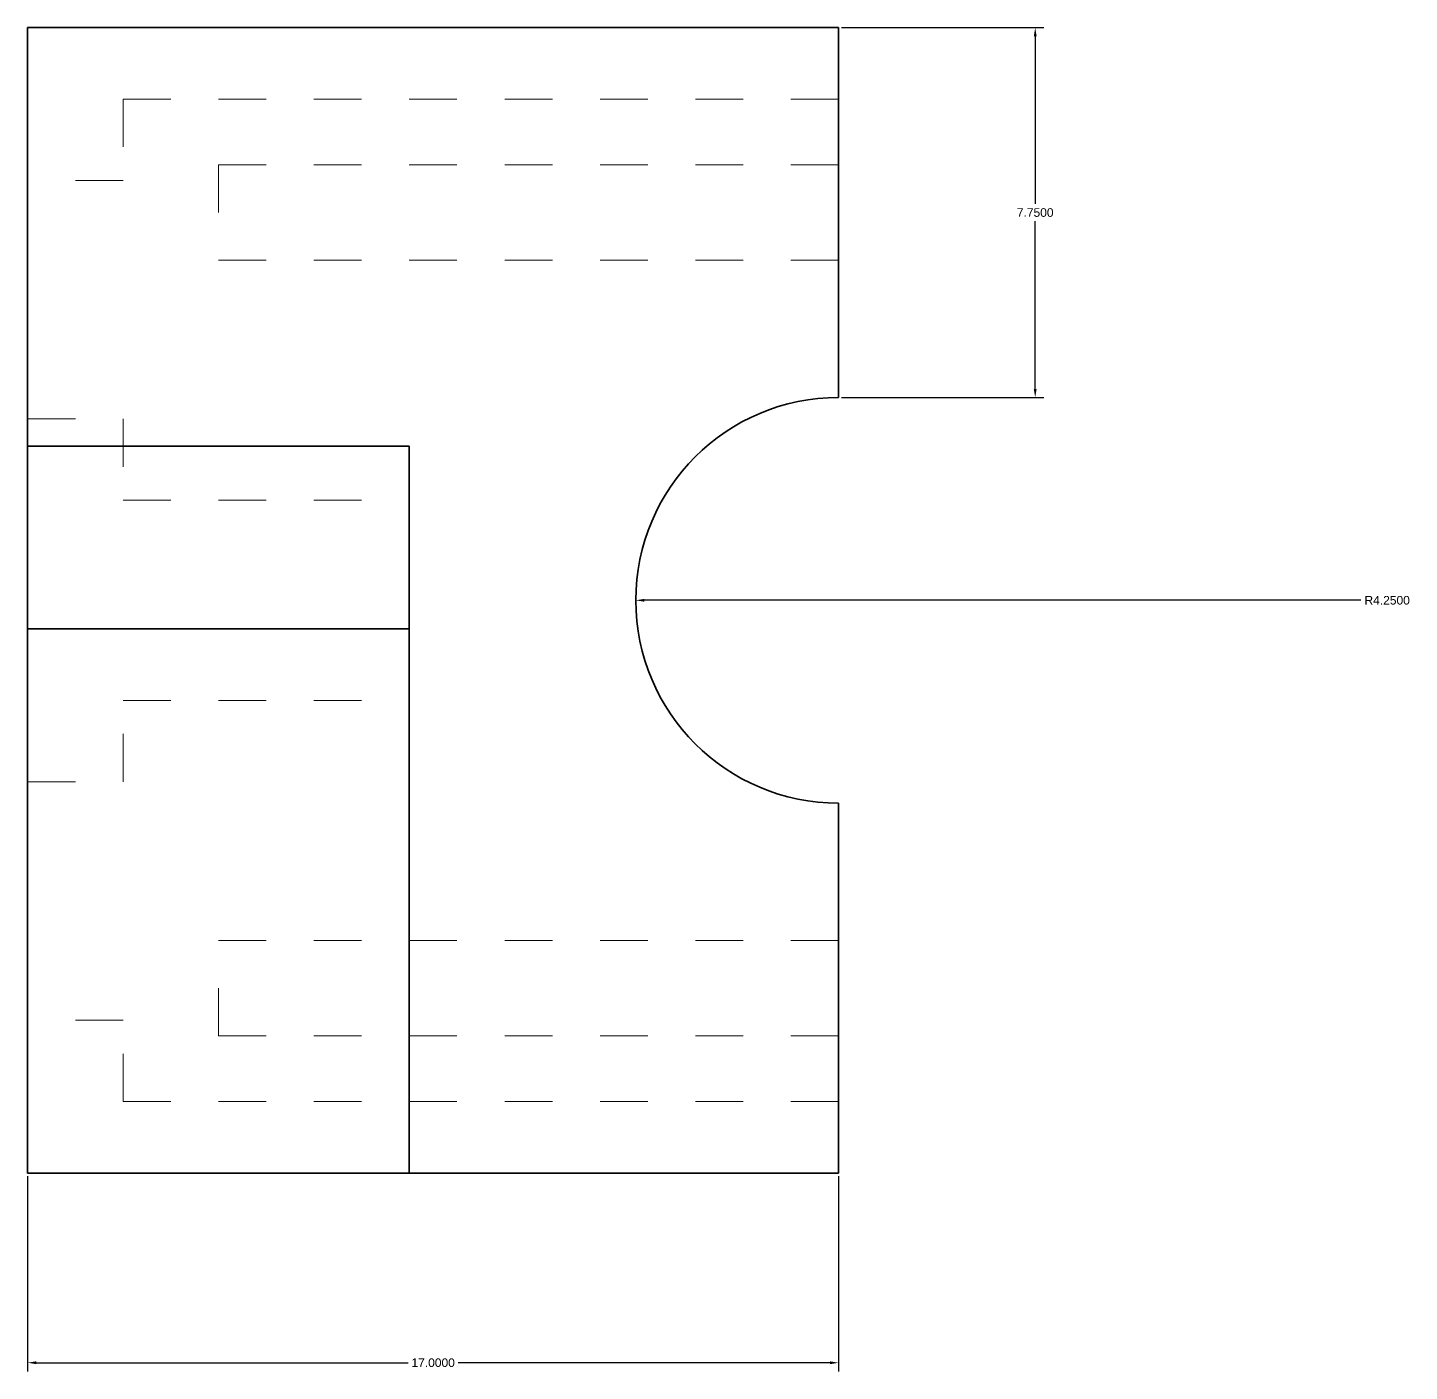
# Model space of a CAD drawing. Header units: millimetres. Extents: x 1230.1 to 1306.8, y 4980.6 to 5042.1.
# Drawn here: x 1277.84 to 1306.8, y 5009.27 to 5037.42 of the extents above; entities that cross this region are included whole.
import ezdxf

# ---------------------------------------------------------------- set-up
doc = ezdxf.new("R2010")
doc.units = ezdxf.units.MM
doc.linetypes.add('JIS_02_1.0', pattern=[2, 1, -1])
for name, color, linetype, lineweight in [('Capa1', 240, 'Continuous', 35), ('COTAS', 4, 'Continuous', 18), ('OCULTAS', 94, 'JIS_02_1.0', 9)]:
    doc.layers.add(name, color=color, linetype=linetype, lineweight=lineweight)
doc.styles.get("Standard").update_dxf_attribs({"font": 'arial.ttf'})
doc.dimstyles.get("Standard").update_dxf_attribs({"dimtxt": 0.18, "dimasz": 0.18, "dimexe": 0.18, "dimexo": 0.0625, "dimgap": 0.09, "dimtad": 0, "dimtih": 1, "dimtoh": 1, "dimdec": 4, "dimzin": 0, "dimdsep": 46, "dimtxsty": 'Standard', "dimcen": 0.09, "dimadec": 0, "dimazin": 0, "dimtfac": 1, "dimtdec": 4, "dimtofl": 0, "dimtmove": 0, "dimatfit": 3, "dimfxl": 1, "dimtolj": 1, "dimtzin": 0, "dimarcsym": 0})

# ---------------------------------------------------------------- blocks, each defined once
blk = doc.blocks.new('*D7')
at = {"layer": 'COTAS', "color": 0, "lineweight": -2, "transparency": 16777216}
for p, q in [((1294.902, 5037.424), (1299.141, 5037.424)), ((1298.961, 5037.244), (1298.961, 5033.731)), ((1298.961, 5029.854), (1298.961, 5033.367)), ((1294.902, 5029.674), (1299.141, 5029.674))]:
    blk.add_line(p, q, dxfattribs=at)
at = {"layer": 'COTAS', "color": 0, "transparency": 16777216}
for points in [[(1298.931, 5037.244), (1298.991, 5037.244), (1298.961, 5037.424)], [(1298.931, 5029.854), (1298.991, 5029.854), (1298.961, 5029.674)]]:
    blk.add_solid(points, dxfattribs=at)
at = {"layer": 'Defpoints', "color": 0, "transparency": 16777216}
for p in [(1294.84, 5037.424), (1294.84, 5029.674), (1298.961, 5029.674)]:
    blk.add_point(p, dxfattribs=at)
at = {"layer": 'COTAS', "color": 0, "transparency": 16777216, "insert": (1298.961, 5033.549), "char_height": 0.18, "attachment_point": 5}
blk.add_mtext('\\A1;7.7500', dxfattribs=at)
blk = doc.blocks.new('*D16')
at = {"layer": 'COTAS', "color": 0, "lineweight": -2, "transparency": 16777216}
for p, q in [((1277.84, 5013.361), (1277.84, 5009.268)), ((1294.84, 5013.361), (1294.84, 5009.268)), ((1278.02, 5009.448), (1285.815, 5009.448)), ((1294.66, 5009.448), (1286.864, 5009.448))]:
    blk.add_line(p, q, dxfattribs=at)
at = {"layer": 'COTAS', "color": 0, "transparency": 16777216}
for points in [[(1278.02, 5009.478), (1278.02, 5009.418), (1277.84, 5009.448)], [(1294.66, 5009.478), (1294.66, 5009.418), (1294.84, 5009.448)]]:
    blk.add_solid(points, dxfattribs=at)
at = {"layer": 'Defpoints', "color": 0, "transparency": 16777216}
for p in [(1277.84, 5013.424), (1294.84, 5013.424), (1294.84, 5009.448)]:
    blk.add_point(p, dxfattribs=at)
at = {"layer": 'COTAS', "color": 0, "transparency": 16777216, "insert": (1286.34, 5009.448), "char_height": 0.18, "attachment_point": 5}
blk.add_mtext('\\A1;17.0000', dxfattribs=at)
blk = doc.blocks.new('*D18')
at = {"layer": 'COTAS', "color": 0, "lineweight": -2, "transparency": 16777216}
blk.add_line((1305.789, 5025.424), (1290.77, 5025.424), dxfattribs=at)
at = {"layer": 'COTAS', "color": 0, "transparency": 16777216}
blk.add_solid([(1290.77, 5025.454), (1290.77, 5025.394), (1290.59, 5025.424)], dxfattribs=at)
at = {"layer": 'Defpoints', "color": 0, "transparency": 16777216}
for p in [(1290.59, 5025.424), (1294.84, 5025.424)]:
    blk.add_point(p, dxfattribs=at)
at = {"layer": 'COTAS', "color": 0, "transparency": 16777216, "insert": (1306.339, 5025.424), "char_height": 0.18, "attachment_point": 5}
blk.add_mtext('\\A1;R4.2500', dxfattribs=at)

msp = doc.modelspace()

# ---------------------------------------------------------------- linework, layer by layer
at = {"layer": 'Capa1'}
for p, q in [((1277.83959, 5037.42393), (1277.83959, 5037.42393)), ((1277.83959, 5037.42393), (1277.83959, 5013.42393)), ((1277.83959, 5037.42393), (1294.83959, 5037.42393)), ((1294.83959, 5037.42393), (1294.83959, 5029.67393)), ((1285.83959, 5028.65607), (1277.83959, 5028.65607)), ((1285.83959, 5013.42393), (1285.83959, 5028.65607)), ((1277.83959, 5024.82393), (1285.83959, 5024.82393)), ((1294.83959, 5013.42393), (1294.83959, 5021.17393)), ((1277.83959, 5013.42393), (1294.83959, 5013.42393)), ((1277.83959, 5013.42393), (1285.83959, 5013.42393))]:
    msp.add_line(p, q, dxfattribs=at)
msp.add_arc((1294.83959, 5025.42393), 4.25, 90, 270, dxfattribs=at)
at = {"layer": 'OCULTAS'}
for p, q in [((1294.83959, 5035.92393), (1279.83959, 5035.92393)), ((1279.83959, 5035.92393), (1279.83959, 5034.22393)), ((1294.83959, 5034.54893), (1281.83959, 5034.54893)), ((1281.83959, 5034.54893), (1281.83959, 5032.54893)), ((1279.83959, 5034.22393), (1277.83959, 5034.22393)), ((1281.83959, 5032.54893), (1294.83959, 5032.54893)), ((1277.83959, 5029.22393), (1279.83959, 5029.22393)), ((1279.83959, 5029.22393), (1279.83959, 5027.52393)), ((1279.83959, 5027.52393), (1285.83959, 5027.52393)), ((1279.83959, 5021.62393), (1279.83959, 5023.32393)), ((1279.83959, 5023.32393), (1285.83959, 5023.32393)), ((1277.83959, 5021.62393), (1279.83959, 5021.62393)), ((1281.83959, 5016.29893), (1281.83959, 5018.29893)), ((1281.83959, 5018.29893), (1294.83959, 5018.29893)), ((1279.83959, 5016.62393), (1277.83959, 5016.62393)), ((1279.83959, 5014.92393), (1279.83959, 5016.62393)), ((1294.83959, 5016.29893), (1281.83959, 5016.29893)), ((1294.83959, 5014.92393), (1279.83959, 5014.92393)), ((1285.83959, 5014.92393), (1285.83959, 5014.92393)), ((1285.83959, 5013.42393), (1285.83959, 5013.42393))]:
    msp.add_line(p, q, dxfattribs=at)

# ---------------------------------------------------------------- dimensions: what is measured, and where the dimension line sits
at = {"layer": 'COTAS'}
dim = msp.add_linear_dim(base=(1298.961, 5029.67393), p1=(1294.83959, 5037.42393), p2=(1294.83959, 5029.67393), angle=90, dimstyle='Standard', dxfattribs=at)
dim.commit()
dim.dimension.update_dxf_attribs({"geometry": '*D7', "text_midpoint": (1298.961, 5033.54893), "dimtype": 160})
dim = msp.add_radius_dim(center=(1294.83959, 5025.42393), mpoint=(1290.58959, 5025.42393), dimstyle='Standard', dxfattribs=at)
dim.commit()
dim.dimension.update_dxf_attribs({"geometry": '*D18', "text_midpoint": (1306.33874, 5025.42393), "dimtype": 164})
dim = msp.add_linear_dim(base=(1294.83959, 5009.44764), p1=(1277.83959, 5013.42393), p2=(1294.83959, 5013.42393), dimstyle='Standard', dxfattribs=at)
dim.commit()
dim.dimension.update_dxf_attribs({"geometry": '*D16', "text_midpoint": (1286.33959, 5009.44764)})

doc.saveas('drawing.dxf')
